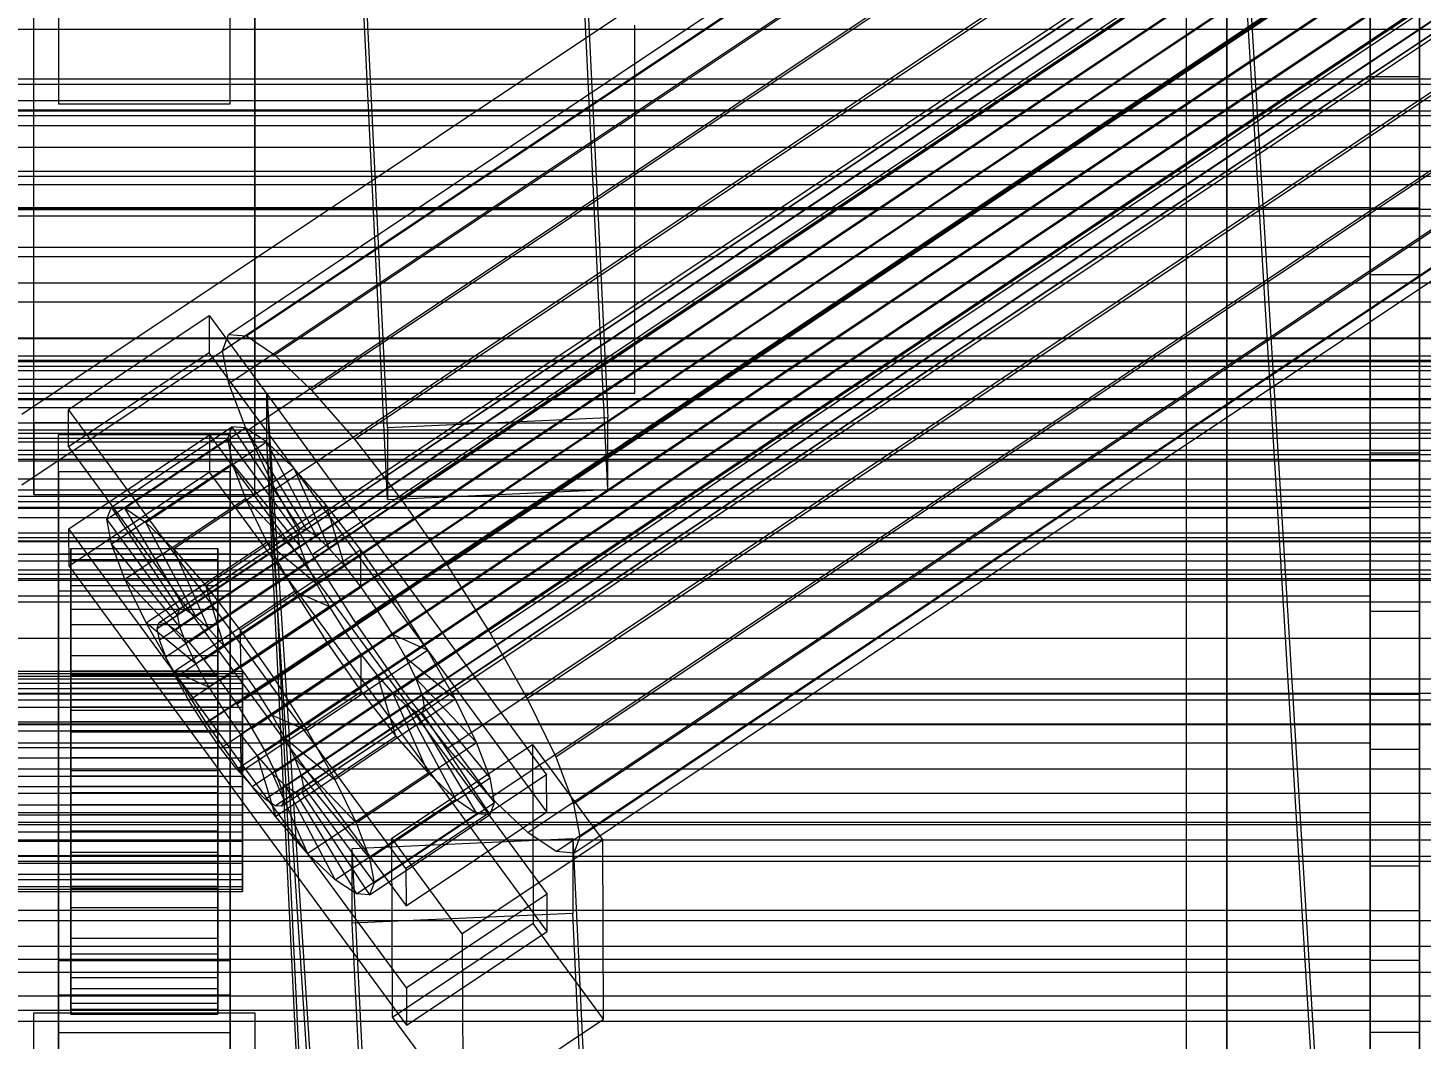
# Model space of a CAD drawing. Header units: millimetres. Extents: x -1970 to 34302, y -80068 to 6837.
# Drawn here: x 130.5 to 244.1, y -34967.7 to -34885.2 of the extents above; entities that cross this region are included whole.
import ezdxf

# ---------------------------------------------------------------- set-up
doc = ezdxf.new("R2010")
doc.units = ezdxf.units.MM
for name, color, linetype, lineweight in [('COTAS_O', 1, 'Continuous', 0), ('frontal_briquetadora', 7, 'Continuous', 0), ('frontal_C01', 7, 'Continuous', 0), ('frontal_C02', 7, 'Continuous', 0), ('frontal_C05', 7, 'Continuous', 0), ('frontal_C05-C07', 7, 'Continuous', 0), ('frontal_C07', 7, 'Continuous', 0), ('frontal_dos-mix', 7, 'Continuous', 0), ('frontal_mezcladora', 7, 'Continuous', 0), ('frontal_mix-C02', 7, 'Continuous', 0), ('frontal_tolva_provisional', 7, 'Continuous', 0)]:
    doc.layers.add(name, color=color, linetype=linetype, lineweight=lineweight)
doc.dimstyles.new('R19_100', dxfattribs={"dimtxt": 250, "dimasz": 150, "dimexe": 150, "dimexo": 80, "dimgap": 100, "dimtad": 1, "dimtih": 1, "dimtoh": 1, "dimdsep": 46, "dimcen": 0.09, "dimadec": 0, "dimazin": 0, "dimtfac": 1, "dimtdec": 4, "dimtofl": 0, "dimtmove": 0, "dimatfit": 3, "dimfxl": 1, "dimtolj": 1, "dimtzin": 0, "dimarcsym": 0})

# ---------------------------------------------------------------- blocks, each defined once
blk = doc.blocks.new('*D38')
at = {"layer": 'COTAS_O', "color": 0, "lineweight": -2, "transparency": 16777216}
for p, q in [((-570, -33700), (200, -33700)), ((50, -34750), (50, -33850)), ((-570, -34900), (200, -34900))]:
    blk.add_line(p, q, dxfattribs=at)
at = {"layer": 'COTAS_O', "color": 0, "transparency": 16777216}
for points in [[(25, -33850), (75, -33850), (50, -33700)], [(25, -34750), (75, -34750), (50, -34900)]]:
    blk.add_solid(points, dxfattribs=at)
at = {"layer": 'Defpoints', "color": 0, "transparency": 16777216}
for p in [(-650, -33700), (50, -33700), (-650, -34900)]:
    blk.add_point(p, dxfattribs=at)
blk = doc.blocks.new('*D39')
at = {"layer": 'COTAS_O', "color": 0, "lineweight": -2, "transparency": 16777216}
for p, q in [((-650, -34820), (-650, -34050)), ((650, -34820), (650, -34050)), ((-500, -34200), (500, -34200))]:
    blk.add_line(p, q, dxfattribs=at)
at = {"layer": 'COTAS_O', "color": 0, "transparency": 16777216}
for points in [[(-500, -34175), (-500, -34225), (-650, -34200)], [(500, -34175), (500, -34225), (650, -34200)]]:
    blk.add_solid(points, dxfattribs=at)
at = {"layer": 'Defpoints', "color": 0, "transparency": 16777216}
for p in [(650, -34200), (-650, -34900), (650, -34900)]:
    blk.add_point(p, dxfattribs=at)

msp = doc.modelspace()

# ---------------------------------------------------------------- linework, layer by layer
at = {"layer": 'frontal_briquetadora'}
for p, q in [((-490, -34940), (340, -34940)), ((-490, -34940), (490, -34940)), ((-1330, -34950), (340, -34950))]:
    msp.add_line(p, q, dxfattribs=at)
at = {"layer": 'frontal_C01'}
for p, q in [((146.872, -34910.225), (331.181, -34787.227)), ((148.32, -34910.34), (332.629, -34787.342)), ((146.383, -34911.551), (330.692, -34788.553)), ((150.629, -34911.887), (334.938, -34788.889)), ((141.218, -34933.714), (355.017, -34791.036)), ((141.731, -34933.755), (355.53, -34791.077)), ((141.045, -34934.184), (354.844, -34791.506)), ((142.549, -34934.303), (356.348, -34791.625)), ((146.887, -34914.227), (331.197, -34791.229)), ((153.641, -34914.762), (337.95, -34791.764)), ((141.224, -34935.132), (355.022, -34792.454)), ((143.617, -34935.322), (357.415, -34792.644)), ((141.742, -34936.494), (355.541, -34793.816)), ((144.861, -34936.741), (358.659, -34794.063)), ((142.565, -34938.177), (356.363, -34795.499)), ((148.35, -34918.071), (332.659, -34795.073)), ((359.995, -34795.787), (146.196, -34938.465)), ((157.152, -34918.769), (341.461, -34795.771)), ((143.635, -34940.066), (357.434, -34797.389)), ((147.533, -34940.375), (361.332, -34797.698)), ((144.881, -34942.033), (358.68, -34799.356)), ((148.779, -34942.342), (362.578, -34799.665)), ((150.672, -34922.821), (334.981, -34799.823)), ((146.218, -34943.944), (360.017, -34801.266)), ((345.231, -34800.635), (160.922, -34923.633)), ((149.85, -34944.232), (363.648, -34801.554)), ((147.554, -34945.668), (361.352, -34802.99)), ((150.672, -34945.915), (364.471, -34803.237)), ((148.798, -34947.087), (362.596, -34804.409)), ((151.191, -34947.277), (364.989, -34804.599)), ((149.865, -34948.106), (363.664, -34805.428)), ((151.369, -34948.225), (365.168, -34805.547)), ((153.694, -34928.153), (338.003, -34805.155)), ((150.683, -34948.654), (364.482, -34805.976)), ((151.196, -34948.695), (364.995, -34806.017)), ((164.693, -34929.025), (349.002, -34806.027)), ((157.211, -34933.704), (341.52, -34810.706)), ((168.21, -34934.576), (352.519, -34811.578)), ((160.982, -34939.096), (345.291, -34816.098)), ((171.232, -34939.908), (355.541, -34816.91)), ((164.752, -34943.961), (349.061, -34820.962)), ((173.554, -34944.658), (357.863, -34821.66)), ((168.263, -34947.967), (352.572, -34824.969)), ((175.016, -34948.502), (359.326, -34825.504)), ((171.275, -34950.842), (355.584, -34827.844)), ((175.521, -34951.179), (359.83, -34828.18)), ((173.584, -34952.39), (357.893, -34829.391)), ((175.032, -34952.504), (359.341, -34829.506)), ((228.298, -34851.15), (130, -34916.749)), ((250, -35207.289), (228.298, -34851.15)), ((130, -34922.468), (228.298, -34856.869)), ((228.298, -34856.869), (250, -35213.008)), ((-450, -34891.989), (450, -34891.989)), ((133.809, -34916.324), (145.277, -34908.671)), ((145.277, -34908.671), (145.289, -34911.715)), ((145.277, -34908.671), (172.809, -34946.115)), ((146.383, -34911.551), (146.872, -34910.225)), ((146.872, -34910.225), (148.32, -34910.34)), ((148.32, -34910.34), (150.629, -34911.887)), ((146.887, -34914.227), (146.383, -34911.551)), ((145.289, -34911.715), (133.821, -34919.368)), ((172.821, -34949.158), (145.289, -34911.715)), ((150.629, -34911.887), (153.641, -34914.762)), ((148.35, -34918.071), (146.887, -34914.227)), ((153.641, -34914.762), (157.152, -34918.769)), ((133.821, -34919.368), (133.809, -34916.324)), ((161.341, -34953.768), (133.809, -34916.324)), ((133, -34921.406), (133, -34918.362)), ((133, -34918.362), (147, -34918.362)), ((133, -34964.084), (133, -34918.362)), ((137.313, -34924.298), (147.143, -34917.738)), ((138.396, -34924.384), (148.226, -34917.824)), ((147.143, -34917.738), (146.777, -34918.73)), ((147, -34918.362), (147, -34921.406)), ((147, -34918.362), (147, -34964.084)), ((148.226, -34917.824), (147.143, -34917.738)), ((147.143, -34917.738), (152.686, -34926.061)), ((149.953, -34918.982), (148.226, -34917.824)), ((148.226, -34917.824), (153.199, -34926.101)), ((150.672, -34922.821), (148.35, -34918.071)), ((133.821, -34919.368), (161.353, -34956.812)), ((133.847, -34926.064), (145.315, -34918.411)), ((136.948, -34925.29), (146.777, -34918.73)), ((140.123, -34925.541), (149.953, -34918.982)), ((145.315, -34918.411), (145.327, -34921.455)), ((145.315, -34918.411), (172.847, -34955.855)), ((146.777, -34918.73), (152.513, -34926.531)), ((146.777, -34918.73), (147.155, -34920.732)), ((152.207, -34921.132), (149.953, -34918.982)), ((149.953, -34918.982), (154.017, -34926.65)), ((157.152, -34918.769), (160.922, -34923.633)), ((147, -34921.406), (133, -34921.406)), ((133, -34921.406), (133, -34967.128)), ((145.327, -34921.455), (133.859, -34929.108)), ((137.325, -34927.291), (147.155, -34920.732)), ((142.377, -34927.692), (152.207, -34921.132)), ((172.859, -34958.898), (145.327, -34921.455)), ((147, -34967.128), (147, -34921.406)), ((147.155, -34920.732), (152.692, -34927.479)), ((147.155, -34920.732), (148.249, -34923.607)), ((154.833, -34924.129), (152.207, -34921.132)), ((152.207, -34921.132), (155.085, -34927.669)), ((153.694, -34928.153), (150.672, -34922.821)), ((138.419, -34930.167), (148.249, -34923.607)), ((148.249, -34923.607), (153.21, -34928.841)), ((148.249, -34923.607), (149.985, -34927.16)), ((160.922, -34923.633), (164.693, -34929.025)), ((136.948, -34925.29), (137.313, -34924.298)), ((142.856, -34932.621), (137.313, -34924.298)), ((137.313, -34924.298), (138.396, -34924.384)), ((143.369, -34932.661), (138.396, -34924.384)), ((138.396, -34924.384), (140.123, -34925.541)), ((145.003, -34930.689), (154.833, -34924.129)), ((157.653, -34927.768), (154.833, -34924.129)), ((154.833, -34924.129), (156.329, -34929.088)), ((133.859, -34929.108), (133.847, -34926.064)), ((161.379, -34963.508), (133.847, -34926.064)), ((142.683, -34933.09), (136.948, -34925.29)), ((137.325, -34927.291), (136.948, -34925.29)), ((144.188, -34933.21), (140.123, -34925.541)), ((140.123, -34925.541), (142.377, -34927.692)), ((152.686, -34926.061), (142.856, -34932.621)), ((153.199, -34926.101), (143.369, -34932.661)), ((152.513, -34926.531), (152.686, -34926.061)), ((152.686, -34926.061), (153.199, -34926.101)), ((153.199, -34926.101), (154.017, -34926.65)), ((142.862, -34934.039), (137.325, -34927.291)), ((138.419, -34930.167), (137.325, -34927.291)), ((140.156, -34933.72), (149.985, -34927.16)), ((152.513, -34926.531), (142.683, -34933.09)), ((152.692, -34927.479), (142.862, -34934.039)), ((154.017, -34926.65), (144.188, -34933.21)), ((149.985, -34927.16), (154.033, -34930.524)), ((149.985, -34927.16), (152.246, -34931.149)), ((152.692, -34927.479), (152.513, -34926.531)), ((153.21, -34928.841), (152.692, -34927.479)), ((154.017, -34926.65), (155.085, -34927.669)), ((133, -34931.146), (133, -34928.102)), ((133, -34928.102), (147, -34928.102)), ((133, -34973.825), (133, -34928.102)), ((134, -34937.673), (134, -34927.684)), ((134, -34927.684), (134, -34928.097)), ((134, -34927.684), (146, -34927.684)), ((134, -34928.564), (134, -34927.684)), ((134, -34937.869), (134, -34928.097)), ((134, -34928.097), (134, -34929.776)), ((134, -34928.097), (146, -34928.097)), ((134, -34938.09), (134, -34928.564)), ((134, -34928.564), (146, -34928.564)), ((134, -34930.678), (134, -34928.564)), ((145.255, -34934.228), (142.377, -34927.692)), ((142.377, -34927.692), (145.003, -34930.689)), ((155.085, -34927.669), (145.255, -34934.228)), ((146, -34928.097), (146, -34927.684)), ((146, -34927.684), (146, -34937.673)), ((146, -34927.684), (146, -34928.564)), ((146, -34929.776), (146, -34928.097)), ((146, -34928.097), (146, -34937.869)), ((146, -34928.564), (146, -34938.09)), ((146, -34928.564), (146, -34930.678)), ((147, -34928.102), (147, -34931.146)), ((147, -34928.102), (147, -34973.825)), ((157.653, -34927.768), (147.823, -34934.328)), ((157.211, -34933.704), (153.694, -34928.153)), ((155.085, -34927.669), (156.329, -34929.088)), ((157.665, -34930.812), (157.653, -34927.768)), ((160.474, -34931.801), (157.653, -34927.768)), ((133.859, -34929.108), (161.391, -34966.552)), ((153.21, -34928.841), (143.38, -34935.401)), ((156.329, -34929.088), (146.499, -34935.648)), ((154.033, -34930.524), (153.21, -34928.841)), ((156.329, -34929.088), (157.665, -34930.812)), ((164.693, -34929.025), (168.21, -34934.576)), ((134, -34938.664), (134, -34929.776)), ((134, -34929.776), (134, -34932.605)), ((134, -34929.776), (146, -34929.776)), ((134, -34939.091), (134, -34930.678)), ((134, -34930.678), (146, -34930.678)), ((134, -34933.88), (134, -34930.678)), ((143.38, -34935.401), (138.419, -34930.167)), ((140.156, -34933.72), (138.419, -34930.167)), ((154.033, -34930.524), (144.203, -34937.084)), ((146.499, -34935.648), (145.003, -34930.689)), ((145.003, -34930.689), (147.823, -34934.328)), ((146, -34932.605), (146, -34929.776)), ((146, -34929.776), (146, -34938.664)), ((146, -34930.678), (146, -34939.091)), ((146, -34930.678), (146, -34933.88)), ((147.835, -34937.372), (157.665, -34930.812)), ((155.103, -34932.413), (154.033, -34930.524)), ((157.665, -34930.812), (159.001, -34932.722)), ((147, -34931.146), (133, -34931.146)), ((133, -34931.146), (133, -34976.868)), ((142.416, -34937.709), (152.246, -34931.149)), ((147, -34976.868), (147, -34931.146)), ((150.644, -34938.361), (160.474, -34931.801)), ((152.246, -34931.149), (155.103, -34932.413)), ((152.246, -34931.149), (154.877, -34935.301)), ((160.474, -34931.801), (159.001, -34932.722)), ((163.105, -34935.954), (160.474, -34931.801)), ((134, -34940.004), (134, -34932.605)), ((134, -34932.605), (134, -34936.392)), ((134, -34932.605), (146, -34932.605)), ((142.856, -34932.621), (142.683, -34933.09)), ((142.683, -34933.09), (142.862, -34934.039)), ((143.369, -34932.661), (142.856, -34932.621)), ((144.188, -34933.21), (143.369, -34932.661)), ((155.103, -34932.413), (145.274, -34938.973)), ((146, -34936.392), (146, -34932.605)), ((146, -34932.605), (146, -34940.004)), ((159.001, -34932.722), (149.171, -34939.282)), ((156.35, -34934.38), (155.103, -34932.413)), ((159.001, -34932.722), (160.247, -34934.689)), ((134, -34940.608), (134, -34933.88)), ((134, -34933.88), (146, -34933.88)), ((134, -34937.954), (134, -34933.88)), ((144.203, -34937.084), (140.156, -34933.72)), ((142.416, -34937.709), (140.156, -34933.72)), ((141.045, -34934.184), (141.218, -34933.714)), ((141.224, -34935.132), (141.045, -34934.184)), ((141.218, -34933.714), (141.731, -34933.755)), ((141.731, -34933.755), (142.549, -34934.303)), ((142.862, -34934.039), (143.38, -34935.401)), ((145.255, -34934.228), (144.188, -34933.21)), ((146.499, -34935.648), (145.255, -34934.228)), ((146, -34933.88), (146, -34940.608)), ((146, -34933.88), (146, -34937.954)), ((160.982, -34939.096), (157.211, -34933.704)), ((141.742, -34936.494), (141.224, -34935.132)), ((142.549, -34934.303), (143.617, -34935.322)), ((143.38, -34935.401), (144.203, -34937.084)), ((143.617, -34935.322), (144.861, -34936.741)), ((145.047, -34941.861), (154.877, -34935.301)), ((156.35, -34934.38), (146.52, -34940.94)), ((147.823, -34934.328), (147.835, -34937.372)), ((147.823, -34934.328), (150.644, -34938.361)), ((160.247, -34934.689), (150.417, -34941.249)), ((154.877, -34935.301), (156.35, -34934.38)), ((154.877, -34935.301), (157.698, -34939.334)), ((157.686, -34936.291), (156.35, -34934.38)), ((163.105, -34935.954), (160.247, -34934.689)), ((160.247, -34934.689), (161.318, -34936.579)), ((168.21, -34934.576), (171.232, -34939.908)), ((134, -34941.798), (134, -34936.392)), ((134, -34936.392), (134, -34940.879)), ((134, -34936.392), (146, -34936.392)), ((142.565, -34938.177), (141.742, -34936.494)), ((146, -34940.879), (146, -34936.392)), ((146, -34936.392), (146, -34941.798)), ((147.835, -34937.372), (146.499, -34935.648)), ((157.686, -34936.291), (147.856, -34942.851)), ((153.275, -34942.514), (163.105, -34935.954)), ((157.698, -34939.334), (157.686, -34936.291)), ((159.022, -34938.014), (157.686, -34936.291)), ((165.365, -34939.942), (163.105, -34935.954)), ((-148, -34937.673), (148, -34937.673)), ((134, -34937.869), (134, -34937.673)), ((146, -34937.673), (134, -34937.673)), ((134, -34937.673), (134, -34938.09)), ((145.274, -34938.973), (142.416, -34937.709)), ((145.047, -34941.861), (142.416, -34937.709)), ((144.203, -34937.084), (145.274, -34938.973)), ((144.861, -34936.741), (146.196, -34938.465)), ((146, -34937.673), (146, -34937.869)), ((146, -34938.09), (146, -34937.673)), ((149.171, -34939.282), (147.835, -34937.372)), ((148, -34937.869), (148, -34937.673)), ((148, -34937.673), (148, -34938.09)), ((161.318, -34936.579), (151.488, -34943.138)), ((165.365, -34939.942), (161.318, -34936.579)), ((161.318, -34936.579), (162.14, -34938.262)), ((-148, -34937.869), (148, -34937.869)), ((-148, -34938.09), (148, -34938.09)), ((-148, -34938.664), (148, -34938.664)), ((134, -34938.664), (134, -34937.869)), ((146, -34937.869), (134, -34937.869)), ((134, -34942.538), (134, -34937.954)), ((134, -34937.954), (146, -34937.954)), ((134, -34942.622), (134, -34937.954)), ((146, -34938.09), (134, -34938.09)), ((134, -34938.09), (134, -34939.091)), ((134, -34940.004), (134, -34938.664)), ((146, -34938.664), (134, -34938.664)), ((143.635, -34940.066), (142.565, -34938.177)), ((146, -34937.869), (146, -34938.664)), ((146, -34937.954), (146, -34942.538)), ((146, -34937.954), (146, -34942.622)), ((146, -34939.091), (146, -34938.09)), ((146, -34938.664), (146, -34940.004)), ((146.196, -34938.465), (147.533, -34940.375)), ((148, -34938.664), (148, -34937.869)), ((148, -34938.09), (148, -34939.091)), ((148, -34940.004), (148, -34938.664)), ((149.171, -34939.282), (150.644, -34938.361)), ((159.022, -34938.014), (149.192, -34944.574)), ((150.644, -34938.361), (153.275, -34942.514)), ((162.14, -34938.262), (152.311, -34944.822)), ((160.518, -34942.973), (159.022, -34938.014)), ((160.266, -34939.434), (159.022, -34938.014)), ((167.102, -34943.495), (162.14, -34938.262)), ((162.14, -34938.262), (162.659, -34939.624)), ((-148, -34939.091), (148, -34939.091)), ((146, -34939.091), (134, -34939.091)), ((134, -34939.091), (134, -34940.608)), ((145.274, -34938.973), (146.52, -34940.94)), ((146, -34940.608), (146, -34939.091)), ((147.868, -34945.894), (157.698, -34939.334)), ((148, -34939.091), (148, -34940.608)), ((150.417, -34941.249), (149.171, -34939.282)), ((160.266, -34939.434), (150.436, -34945.994)), ((162.659, -34939.624), (152.829, -34946.184)), ((155.535, -34946.502), (165.365, -34939.942)), ((157.698, -34939.334), (160.518, -34942.973)), ((163.144, -34945.97), (160.266, -34939.434)), ((161.333, -34940.453), (160.266, -34939.434)), ((164.752, -34943.961), (160.982, -34939.096)), ((168.196, -34946.371), (162.659, -34939.624)), ((162.659, -34939.624), (162.837, -34940.572)), ((167.102, -34943.495), (165.365, -34939.942)), ((171.232, -34939.908), (173.554, -34944.658)), ((-148, -34940.004), (148, -34940.004)), ((-148, -34940.608), (148, -34940.608)), ((134, -34941.798), (134, -34940.004)), ((146, -34940.004), (134, -34940.004)), ((146, -34940.608), (134, -34940.608)), ((134, -34940.608), (134, -34942.538)), ((134, -34940.879), (134, -34943.923)), ((146, -34940.879), (134, -34940.879)), ((134, -34940.879), (134, -34945.761)), ((144.881, -34942.033), (143.635, -34940.066)), ((146.52, -34940.94), (145.047, -34941.861)), ((146, -34940.004), (146, -34941.798)), ((146, -34942.538), (146, -34940.608)), ((146, -34943.923), (146, -34940.879)), ((146, -34945.761), (146, -34940.879)), ((146.52, -34940.94), (147.856, -34942.851)), ((147.533, -34940.375), (148.779, -34942.342)), ((148, -34941.798), (148, -34940.004)), ((148, -34940.608), (148, -34942.538)), ((161.333, -34940.453), (151.503, -34947.013)), ((162.151, -34941.001), (152.321, -34947.561)), ((162.664, -34941.042), (152.835, -34947.602)), ((162.837, -34940.572), (153.008, -34947.132)), ((165.397, -34948.121), (161.333, -34940.453)), ((162.151, -34941.001), (161.333, -34940.453)), ((167.125, -34949.279), (162.151, -34941.001)), ((162.664, -34941.042), (162.151, -34941.001)), ((162.837, -34940.572), (162.664, -34941.042)), ((168.208, -34949.364), (162.664, -34941.042)), ((168.573, -34948.373), (162.837, -34940.572)), ((-148, -34941.798), (148, -34941.798)), ((134, -34943.923), (134, -34941.798)), ((146, -34941.798), (134, -34941.798)), ((146.218, -34943.944), (144.881, -34942.033)), ((147.868, -34945.894), (145.047, -34941.861)), ((146, -34941.798), (146, -34943.923)), ((148, -34943.923), (148, -34941.798)), ((151.488, -34943.138), (150.417, -34941.249)), ((150.417, -34941.249), (153.275, -34942.514)), ((-148, -34942.538), (148, -34942.538)), ((146, -34942.538), (134, -34942.538)), ((134, -34942.538), (134, -34944.749)), ((134, -34944.749), (134, -34942.622)), ((134, -34942.622), (146, -34942.622)), ((134, -34947.564), (134, -34942.622)), ((146, -34944.749), (146, -34942.538)), ((146, -34942.622), (146, -34944.749)), ((146, -34942.622), (146, -34947.564)), ((147.856, -34942.851), (147.868, -34945.894)), ((147.856, -34942.851), (149.192, -34944.574)), ((148, -34942.538), (148, -34944.749)), ((148.779, -34942.342), (149.85, -34944.232)), ((150.688, -34949.533), (160.518, -34942.973)), ((152.311, -34944.822), (151.488, -34943.138)), ((151.488, -34943.138), (155.535, -34946.502)), ((153.275, -34942.514), (155.535, -34946.502)), ((160.518, -34942.973), (163.144, -34945.97)), ((148, -34943.923), (-148, -34943.923)), ((134, -34943.923), (146, -34943.923)), ((134, -34946.235), (134, -34943.923)), ((146, -34943.923), (146, -34946.235)), ((147.554, -34945.668), (146.218, -34943.944)), ((148, -34946.235), (148, -34943.923)), ((149.85, -34944.232), (150.672, -34945.915)), ((157.272, -34950.055), (167.102, -34943.495)), ((160.19, -34951.295), (171.658, -34943.641)), ((168.263, -34947.967), (164.752, -34943.961)), ((168.196, -34946.371), (167.102, -34943.495)), ((171.658, -34943.641), (171.715, -34958.251)), ((171.658, -34943.641), (177.394, -34951.442)), ((-148, -34944.749), (148, -34944.749)), ((146, -34944.749), (134, -34944.749)), ((134, -34944.749), (134, -34947.09)), ((146, -34947.09), (146, -34944.749)), ((148, -34944.749), (148, -34947.09)), ((149.192, -34944.574), (150.688, -34949.533)), ((149.192, -34944.574), (150.436, -34945.994)), ((152.829, -34946.184), (152.311, -34944.822)), ((152.311, -34944.822), (157.272, -34950.055)), ((173.554, -34944.658), (175.016, -34948.502)), ((-148, -34946.235), (148, -34946.235)), ((134, -34946.235), (134, -34945.761)), ((134, -34945.761), (134, -34950.703)), ((134, -34945.761), (146, -34945.761)), ((134, -34948.577), (134, -34946.235)), ((146, -34946.235), (134, -34946.235)), ((146, -34950.703), (146, -34945.761)), ((146, -34945.761), (146, -34946.235)), ((146, -34946.235), (146, -34948.577)), ((148.798, -34947.087), (147.554, -34945.668)), ((150.688, -34949.533), (147.868, -34945.894)), ((148, -34948.577), (148, -34946.235)), ((150.436, -34945.994), (153.314, -34952.53)), ((150.436, -34945.994), (151.503, -34947.013)), ((150.672, -34945.915), (151.191, -34947.277)), ((153.008, -34947.132), (152.829, -34946.184)), ((152.829, -34946.184), (158.366, -34952.931)), ((153.314, -34952.53), (163.144, -34945.97)), ((155.535, -34946.502), (157.272, -34950.055)), ((158.366, -34952.931), (168.196, -34946.371)), ((172.809, -34946.115), (161.341, -34953.768)), ((163.144, -34945.97), (165.397, -34948.121)), ((168.573, -34948.373), (168.196, -34946.371)), ((172.821, -34949.158), (172.809, -34946.115)), ((-148, -34947.09), (148, -34947.09)), ((134, -34947.09), (134, -34947.564)), ((146, -34947.09), (134, -34947.09)), ((134, -34947.09), (134, -34949.402)), ((134, -34947.564), (146, -34947.564)), ((134, -34952.446), (134, -34947.564)), ((146, -34947.564), (146, -34947.09)), ((146, -34949.402), (146, -34947.09)), ((146, -34947.564), (146, -34952.446)), ((148, -34947.09), (148, -34949.402)), ((149.865, -34948.106), (148.798, -34947.087)), ((151.191, -34947.277), (151.369, -34948.225)), ((151.503, -34947.013), (155.567, -34954.681)), ((151.503, -34947.013), (152.321, -34947.561)), ((152.321, -34947.561), (157.295, -34955.838)), ((152.321, -34947.561), (152.835, -34947.602)), ((152.835, -34947.602), (153.008, -34947.132)), ((152.835, -34947.602), (158.378, -34955.924)), ((153.008, -34947.132), (158.743, -34954.933)), ((-148, -34948.577), (148, -34948.577)), ((134, -34950.788), (134, -34948.577)), ((134, -34948.577), (134, -34950.703)), ((146, -34948.577), (134, -34948.577)), ((146, -34950.703), (146, -34948.577)), ((146, -34948.577), (146, -34950.788)), ((148, -34950.788), (148, -34948.577)), ((150.683, -34948.654), (149.865, -34948.106)), ((151.196, -34948.695), (150.683, -34948.654)), ((151.369, -34948.225), (151.196, -34948.695)), ((155.567, -34954.681), (165.397, -34948.121)), ((158.743, -34954.933), (168.573, -34948.373)), ((165.397, -34948.121), (167.125, -34949.279)), ((168.208, -34949.364), (168.573, -34948.373)), ((171.275, -34950.842), (168.263, -34947.967)), ((175.016, -34948.502), (175.521, -34951.179)), ((-148, -34949.402), (148, -34949.402)), ((134, -34949.402), (134, -34952.446)), ((146, -34949.402), (134, -34949.402)), ((134, -34949.402), (134, -34951.527)), ((146, -34952.446), (146, -34949.402)), ((146, -34951.527), (146, -34949.402)), ((148, -34949.402), (148, -34951.527)), ((153.314, -34952.53), (150.688, -34949.533)), ((157.272, -34950.055), (158.366, -34952.931)), ((157.295, -34955.838), (167.125, -34949.279)), ((158.378, -34955.924), (168.208, -34949.364)), ((161.353, -34956.812), (172.821, -34949.158)), ((167.125, -34949.279), (168.208, -34949.364)), ((-148, -34950.788), (148, -34950.788)), ((134, -34950.703), (134, -34955.371)), ((134, -34950.703), (146, -34950.703)), ((134, -34952.717), (134, -34950.788)), ((134, -34950.788), (134, -34955.371)), ((146, -34950.788), (134, -34950.788)), ((146, -34955.371), (146, -34950.703)), ((146, -34955.371), (146, -34950.788)), ((146, -34950.788), (146, -34952.717)), ((148, -34952.717), (148, -34950.788)), ((156.962, -34952.124), (174.943, -34951.333)), ((160.247, -34965.905), (160.19, -34951.295)), ((165.926, -34959.095), (160.19, -34951.295)), ((173.584, -34952.39), (171.275, -34950.842)), ((174.943, -34951.333), (174.943, -34957.422)), ((174.943, -34951.333), (177.811, -35010.475)), ((175.521, -34951.179), (175.032, -34952.504)), ((-148, -34951.527), (148, -34951.527)), ((134, -34951.527), (134, -34956.933)), ((146, -34951.527), (134, -34951.527)), ((134, -34951.527), (134, -34953.321)), ((134, -34952.446), (146, -34952.446)), ((134, -34956.933), (134, -34952.446)), ((146, -34956.933), (146, -34951.527)), ((146, -34953.321), (146, -34951.527)), ((146, -34952.446), (146, -34956.933)), ((148, -34951.527), (148, -34953.321)), ((156.962, -34958.213), (156.962, -34952.124)), ((159.83, -35011.266), (156.962, -34952.124)), ((177.394, -34951.442), (165.926, -34959.095)), ((175.032, -34952.504), (173.584, -34952.39)), ((177.451, -34966.052), (177.394, -34951.442)), ((-148, -34952.717), (148, -34952.717)), ((-148, -34953.321), (148, -34953.321)), ((134, -34954.234), (134, -34952.717)), ((134, -34952.717), (134, -34959.445)), ((146, -34952.717), (134, -34952.717)), ((134, -34953.321), (134, -34960.72)), ((146, -34953.321), (134, -34953.321)), ((134, -34953.321), (134, -34954.662)), ((146, -34959.445), (146, -34952.717)), ((146, -34952.717), (146, -34954.234)), ((146, -34960.72), (146, -34953.321)), ((146, -34954.662), (146, -34953.321)), ((148, -34954.234), (148, -34952.717)), ((148, -34953.321), (148, -34954.662)), ((155.567, -34954.681), (153.314, -34952.53)), ((158.366, -34952.931), (158.743, -34954.933)), ((-148, -34954.234), (148, -34954.234)), ((-148, -34954.662), (148, -34954.662)), ((134, -34955.236), (134, -34954.234)), ((134, -34954.234), (134, -34962.648)), ((146, -34954.234), (134, -34954.234)), ((134, -34954.662), (134, -34963.549)), ((146, -34954.662), (134, -34954.662)), ((134, -34954.662), (134, -34955.457)), ((146, -34962.648), (146, -34954.234)), ((146, -34954.234), (146, -34955.236)), ((146, -34963.549), (146, -34954.662)), ((146, -34955.457), (146, -34954.662)), ((148, -34955.236), (148, -34954.234)), ((148, -34954.662), (148, -34955.457)), ((157.295, -34955.838), (155.567, -34954.681)), ((161.341, -34953.768), (161.353, -34956.812)), ((-148, -34955.236), (148, -34955.236)), ((-148, -34955.457), (148, -34955.457)), ((-148, -34955.652), (148, -34955.652)), ((134, -34955.652), (134, -34955.236)), ((134, -34955.236), (134, -34964.761)), ((146, -34955.236), (134, -34955.236)), ((134, -34955.371), (134, -34959.445)), ((134, -34955.371), (146, -34955.371)), ((134, -34955.457), (134, -34965.228)), ((146, -34955.457), (134, -34955.457)), ((134, -34955.457), (134, -34955.652)), ((134, -34955.652), (134, -34965.641)), ((146, -34955.652), (134, -34955.652)), ((146, -34964.761), (146, -34955.236)), ((146, -34955.236), (146, -34955.652)), ((146, -34959.445), (146, -34955.371)), ((146, -34965.228), (146, -34955.457)), ((146, -34955.652), (146, -34955.457)), ((146, -34965.641), (146, -34955.652)), ((148, -34955.652), (148, -34955.236)), ((148, -34955.457), (148, -34955.652)), ((158.378, -34955.924), (157.295, -34955.838)), ((158.743, -34954.933), (158.378, -34955.924)), ((172.847, -34955.855), (161.379, -34963.508)), ((172.859, -34958.898), (172.847, -34955.855)), ((134, -34956.933), (146, -34956.933)), ((134, -34960.72), (134, -34956.933)), ((146, -34956.933), (146, -34960.72)), ((174.943, -34957.422), (156.962, -34958.213)), ((177.811, -35016.563), (174.943, -34957.422)), ((159.83, -35017.355), (156.962, -34958.213)), ((171.715, -34958.251), (160.247, -34965.905)), ((161.391, -34966.552), (172.859, -34958.898)), ((165.926, -34959.095), (165.983, -34973.705)), ((177.451, -34966.052), (171.715, -34958.251)), ((134, -34959.445), (134, -34962.648)), ((134, -34959.445), (146, -34959.445)), ((146, -34962.648), (146, -34959.445)), ((133, -34975.876), (133, -34961.266)), ((133, -34961.266), (147, -34961.266)), ((133, -34970.792), (133, -34961.266)), ((134, -34960.72), (146, -34960.72)), ((134, -34963.549), (134, -34960.72)), ((146, -34960.72), (146, -34963.549)), ((147, -34961.266), (147, -34975.876)), ((147, -34961.266), (147, -34970.792)), ((134, -34962.648), (134, -34964.761)), ((134, -34962.648), (146, -34962.648)), ((146, -34964.761), (146, -34962.648)), ((134, -34963.549), (146, -34963.549)), ((134, -34965.228), (134, -34963.549)), ((146, -34963.549), (146, -34965.228)), ((161.379, -34963.508), (161.391, -34966.552)), ((147, -34964.084), (133, -34964.084)), ((133, -34964.084), (133, -34967.128)), ((134, -34964.761), (134, -34965.641)), ((134, -34964.761), (146, -34964.761)), ((146, -34965.641), (146, -34964.761)), ((147, -34967.128), (147, -34964.084)), ((131, -34971.615), (131, -34965.528)), ((131, -34965.528), (149, -34965.528)), ((131, -35010.869), (131, -34965.528)), ((134, -34965.228), (146, -34965.228)), ((134, -34965.641), (134, -34965.228)), ((134, -34965.641), (146, -34965.641)), ((146, -34965.228), (146, -34965.641)), ((149, -34965.528), (149, -34971.615)), ((149, -34965.528), (149, -35010.869)), ((160.247, -34965.905), (165.983, -34973.705)), ((165.983, -34973.705), (177.451, -34966.052)), ((133, -34967.128), (147, -34967.128))]:
    msp.add_line(p, q, dxfattribs=at)
at = {"layer": 'frontal_C02'}
for p, q in [((228.298, -35041.759), (228.298, -34756.938)), ((228.298, -34762.679), (228.298, -35047.5)), ((174.943, -34857.65), (177.811, -34917.027)), ((159.83, -34917.821), (156.962, -34858.444)), ((177.811, -34922.873), (174.943, -34863.496)), ((159.83, -34923.667), (156.962, -34864.291)), ((131, -34917.422), (131, -34871.901)), ((149, -34871.901), (149, -34917.422)), ((133, -34877.373), (133, -34891.401)), ((147, -34891.401), (147, -34877.373)), ((131, -34923.268), (131, -34877.746)), ((149, -34923.268), (149, -34877.746)), ((133, -34881.838), (133, -34891.401)), ((147, -34891.401), (147, -34881.838)), ((133, -34891.401), (147, -34891.401)), ((-425, -34911.965), (425, -34911.965)), ((177.811, -34917.027), (159.83, -34917.821)), ((177.811, -34922.873), (177.811, -34917.027)), ((149, -34917.422), (131, -34917.422)), ((131, -34917.422), (131, -34923.268)), ((149, -34923.268), (149, -34917.422)), ((159.83, -34917.821), (159.83, -34923.667)), ((159.83, -34923.667), (177.811, -34922.873)), ((425, -34923.441), (-425, -34923.441)), ((131, -34923.268), (149, -34923.268)), ((425, -34926.812), (-425, -34926.812)), ((-425, -34938.288), (425, -34938.288)), ((-450, -34966.206), (450, -34966.206))]:
    msp.add_line(p, q, dxfattribs=at)
at = {"layer": 'frontal_C05'}
for p, q in [((-250, -34898), (250, -34898)), ((-250, -34906), (250, -34906)), ((-270, -34918), (270, -34918)), ((250, -34942), (-250, -34942)), ((-270, -34958), (270, -34958))]:
    msp.add_line(p, q, dxfattribs=at)
at = {"layer": 'frontal_C05-C07'}
for p, q in [((240, -34899.89), (240, -34831.89)), ((244, -34831.89), (244, -34899.89)), ((240, -34920.421), (240, -34852.421)), ((244, -34852.421), (244, -34920.421)), ((240, -34891.89), (240, -34870)), ((240, -34939.538), (240, -34871.538)), ((240, -34889.188), (240, -34871.538)), ((244, -34871.538), (244, -34939.538)), ((244, -34871.538), (244, -34889.188)), ((240, -34878), (240, -34899.89)), ((244, -34899.89), (244, -34878)), ((240, -34882), (240, -34903.89)), ((240, -34957.188), (240, -34889.188)), ((240, -34889.188), (244, -34889.188)), ((240, -34905.316), (240, -34889.188)), ((244, -34889.188), (244, -34957.188)), ((244, -34889.188), (244, -34905.316)), ((-240, -34891.89), (240, -34891.89)), ((240, -34891.89), (240, -34899.89)), ((240, -34912.421), (240, -34891.89)), ((240, -34899.89), (-240, -34899.89)), ((240, -34899.89), (240, -34903.89)), ((240, -34899.89), (244, -34899.89)), ((240, -34899.89), (240, -34920.421)), ((244, -34920.421), (244, -34899.89)), ((240, -34903.89), (-240, -34903.89)), ((240, -34903.89), (240, -34924.421)), ((240, -34973.316), (240, -34905.316)), ((240, -34905.316), (244, -34905.316)), ((240, -34919.87), (240, -34905.316)), ((244, -34905.316), (244, -34973.316)), ((244, -34905.316), (244, -34919.87)), ((-240, -34912.421), (240, -34912.421)), ((240, -34912.421), (240, -34920.421)), ((240, -34931.538), (240, -34912.421)), ((240, -34920.421), (-240, -34920.421)), ((240, -34987.87), (240, -34919.87)), ((240, -34919.87), (244, -34919.87)), ((240, -34932.793), (240, -34919.87)), ((240, -34920.421), (240, -34924.421)), ((240, -34920.421), (244, -34920.421)), ((240, -34920.421), (240, -34939.538)), ((244, -34919.87), (244, -34987.87)), ((244, -34919.87), (244, -34932.793)), ((244, -34939.538), (244, -34920.421)), ((240, -34924.421), (-240, -34924.421)), ((240, -34924.421), (240, -34943.538)), ((-240, -34931.538), (240, -34931.538)), ((240, -34931.538), (240, -34939.538)), ((240, -34949.188), (240, -34931.538)), ((240, -35000.793), (240, -34932.793)), ((240, -34932.793), (244, -34932.793)), ((240, -34944.034), (240, -34932.793)), ((244, -34932.793), (244, -35000.793)), ((244, -34932.793), (244, -34944.034)), ((240, -34939.538), (-240, -34939.538)), ((240, -34939.538), (240, -34943.538)), ((240, -34939.538), (244, -34939.538)), ((240, -34939.538), (240, -34957.188)), ((244, -34957.188), (244, -34939.538)), ((240, -34943.538), (-240, -34943.538)), ((240, -34943.538), (240, -34961.188)), ((240, -35012.034), (240, -34944.034)), ((240, -34944.034), (244, -34944.034)), ((240, -34953.537), (240, -34944.034)), ((244, -34944.034), (244, -35012.034)), ((244, -34944.034), (244, -34953.537)), ((-240, -34949.188), (240, -34949.188)), ((240, -34949.188), (240, -34957.188)), ((240, -34965.316), (240, -34949.188)), ((240, -35021.537), (240, -34953.537)), ((240, -34953.537), (244, -34953.537)), ((240, -34961.25), (240, -34953.537)), ((244, -34953.537), (244, -35021.537)), ((244, -34953.537), (244, -34961.25)), ((240, -34957.188), (-240, -34957.188)), ((240, -34957.188), (240, -34961.188)), ((240, -34957.188), (244, -34957.188)), ((240, -34957.188), (240, -34973.316)), ((244, -34973.316), (244, -34957.188)), ((240, -34961.188), (-240, -34961.188)), ((240, -34961.188), (240, -34977.316)), ((240, -35029.25), (240, -34961.25)), ((240, -34961.25), (244, -34961.25)), ((240, -34967.116), (240, -34961.25)), ((244, -34961.25), (244, -35029.25)), ((244, -34961.25), (244, -34967.116)), ((-240, -34965.316), (240, -34965.316)), ((240, -34965.316), (240, -34973.316)), ((240, -34979.87), (240, -34965.316)), ((240, -35035.116), (240, -34967.116)), ((240, -34967.116), (244, -34967.116)), ((240, -34971.084), (240, -34967.116)), ((244, -34967.116), (244, -35035.116)), ((244, -34967.116), (244, -34971.084))]:
    msp.add_line(p, q, dxfattribs=at)
at = {"layer": 'frontal_C07'}
for p, q in [((350, -34885.338), (-350, -34885.338)), ((-250, -34889.381), (250, -34889.381)), ((-250, -34889.802), (250, -34889.802)), ((0, -34889.381), (250, -34889.381)), ((-250, -34891.134), (250, -34891.134)), ((350, -34893.211), (-350, -34893.211)), ((-250, -34892.367), (250, -34892.367)), ((-250, -34894.942), (250, -34894.942)), ((-350, -34897.299), (350, -34897.299)), ((-250, -34896.903), (250, -34896.903)), ((-250, -34900.544), (250, -34900.544)), ((-250, -34903.099), (250, -34903.099)), ((-250, -34907.559), (250, -34907.559)), ((-250, -34910.535), (250, -34910.535)), ((-268, -34912.307), (268, -34912.307)), ((-268, -34912.425), (268, -34912.425)), ((-268, -34912.8), (268, -34912.8)), ((-268, -34913.146), (268, -34913.146)), ((-268, -34913.87), (268, -34913.87)), ((-268, -34914.422), (268, -34914.422)), ((-268, -34915.446), (268, -34915.446)), ((-250, -34915.509), (250, -34915.509)), ((-268, -34916.165), (268, -34916.165)), ((-268, -34917.419), (268, -34917.419)), ((-268, -34918.256), (268, -34918.256)), ((250, -34918.703), (-250, -34918.703)), ((-268, -34919.655), (268, -34919.655)), ((268, -34920.553), (-268, -34920.553)), ((-268, -34922.001), (268, -34922.001)), ((-268, -34922.9), (268, -34922.9)), ((-250, -34923.852), (250, -34923.852)), ((-268, -34924.299), (268, -34924.299)), ((-268, -34925.136), (268, -34925.136)), ((-268, -34926.39), (268, -34926.39)), ((-268, -34927.109), (268, -34927.109)), ((-250, -34927.046), (250, -34927.046)), ((-268, -34928.133), (268, -34928.133)), ((-268, -34928.684), (268, -34928.684)), ((-268, -34929.408), (268, -34929.408)), ((-268, -34929.755), (268, -34929.755)), ((-268, -34930.13), (268, -34930.13)), ((-268, -34930.248), (268, -34930.248)), ((-250, -34932.02), (250, -34932.02)), ((-250, -34934.996), (250, -34934.996)), ((-250, -34939.455), (250, -34939.455)), ((-250, -34942.011), (250, -34942.011)), ((-250, -34945.652), (250, -34945.652)), ((-250, -34947.613), (250, -34947.613)), ((-250, -34950.188), (250, -34950.188)), ((-250, -34951.42), (250, -34951.42)), ((-250, -34952.753), (250, -34952.753)), ((-250, -34953.174), (250, -34953.174)), ((-350, -34960.101), (350, -34960.101)), ((250, -34962.251), (0, -34962.251)), ((350, -34964.188), (-350, -34964.188))]:
    msp.add_line(p, q, dxfattribs=at)
at = {"layer": 'frontal_dos-mix'}
msp.add_line((225, -35980), (225, -33282.5), dxfattribs=at)
at = {"layer": 'frontal_mezcladora'}
for p, q in [((180, -34915), (180, -34885)), ((-750, -34900), (750, -34900)), ((-600, -34900), (600, -34900)), ((-750, -34910.5), (750, -34910.5)), ((-180, -34915), (180, -34915))]:
    msp.add_line(p, q, dxfattribs=at)
at = {"layer": 'frontal_mix-C02'}
for p, q in [((-150, -34915), (150, -34915)), ((150, -34915), (170, -35222.05)), ((150, -34919), (150, -34915)), ((150, -34915), (170, -35328.356)), ((150, -34919), (-150, -34919)), ((170, -35226.05), (150, -34919)), ((170, -35332.356), (150, -34919))]:
    msp.add_line(p, q, dxfattribs=at)
at = {"layer": 'frontal_tolva_provisional'}
for p, q in [((-824, -34900), (824, -34900)), ((-804, -34900), (804, -34900)), ((-824, -34920), (824, -34920))]:
    msp.add_line(p, q, dxfattribs=at)

# ---------------------------------------------------------------- dimensions: what is measured, and where the dimension line sits
at = {"layer": 'COTAS_O'}
for p2, distance, picture, middle in [((-650, -33700), -700, '*D38', (50, -34300)), ((650, -34900), 700, '*D39', (0, -34200))]:
    dim = msp.add_aligned_dim(p1=(-650, -34900), p2=p2, distance=distance, text='<> O', dimstyle='R19_100', dxfattribs=at)
    dim.commit()
    dim.dimension.update_dxf_attribs({"geometry": picture, "text_midpoint": middle})

doc.saveas('drawing.dxf')
